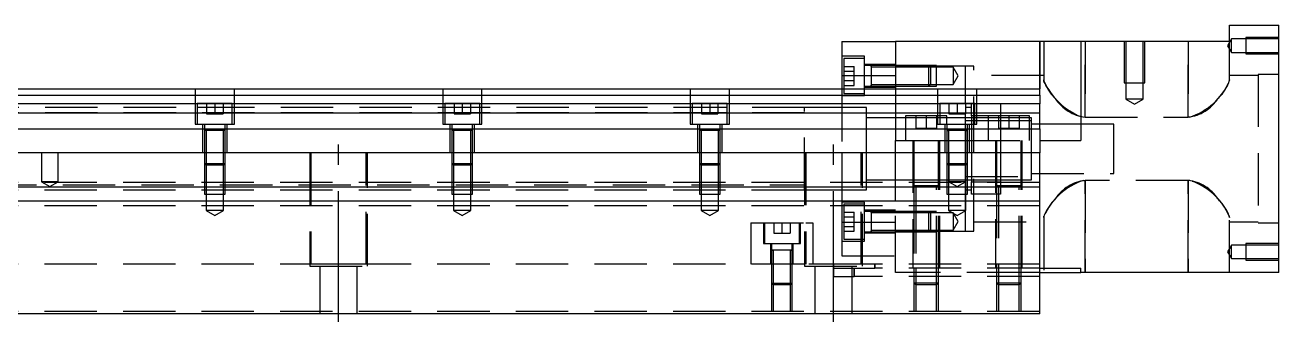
# Model space of a CAD drawing. Extents: x -20 to 930, y -279 to 102.
# Drawn here: x 454 to 758, y -240.3 to -168.3 of the extents above; entities that cross this region are included whole.
import ezdxf

# ---------------------------------------------------------------- set-up
doc = ezdxf.new("R2010")
doc.units = 0
doc.linetypes.add('CENTER', pattern=[50.8, 31.75, -6.35, 6.35, -6.35])
doc.linetypes.add('DASHED', pattern=[19.05, 12.7, -6.35])
doc.layers.get('0').update_dxf_attribs({"linetype": 'CONTINUOUS'})
doc.layers.add('CENTER', color=1, linetype='CENTER')

msp = doc.modelspace()

# ---------------------------------------------------------------- linework, layer by layer
at = {"color": 7, "linetype": 'CONTINUOUS'}
for p, q in [((746, -172.27), (746, -168.27)), ((746, -168.27), (758, -168.27)), ((758, -228.27), (758, -168.27)), ((652, -172.27), (665, -172.27)), ((652, -172.27), (652, -180.48658)), ((700, -172.27), (665, -172.27)), ((665, -172.27), (665, -183.77)), ((700, -183.77), (700, -172.27)), ((710, -172.27), (700, -172.27)), ((710, -172.27), (710, -196.27)), ((746, -172.27), (710, -172.27)), ((652, -180.48658), (665, -180.48658)), ((652, -180.48658), (652, -183.77)), ((443.5, -183.77), (700, -183.77)), ((443.5, -185.309608), (700, -185.309608)), ((700, -185.309608), (700, -183.77)), ((700, -185.309608), (700, -187.39154)), ((700, -187.39154), (443.5, -187.39154)), ((700, -189.606666), (700, -187.39154)), ((700, -189.606666), (443.5, -189.606666)), ((700, -193.451934), (700, -189.606666)), ((443.5, -193.451934), (700, -193.451934)), ((700, -193.451934), (700, -199.27)), ((700, -196.27), (710, -196.27)), ((700, -199.27), (0, -199.27)), ((700, -207.57), (700, -199.27)), ((700, -207.57), (0, -207.57)), ((700, -210.97), (700, -207.57)), ((700, -210.97), (0, -210.97)), ((700, -238.27), (700, -210.97)), ((700, -227.27), (710, -227.27)), ((710, -228.27), (710, -227.27)), ((700, -228.27), (710, -228.27)), ((758, -228.27), (710, -228.27)), ((700, -238.27), (0, -238.27))]:
    msp.add_line(p, q, dxfattribs=at)
at = {"color": 3, "linetype": 'DASHED'}
for p, q in [((700, -172.27), (700, -183.77)), ((701, -172.27), (701, -181.564836)), ((711, -190.584786), (711, -172.27)), ((711, -172.27), (711, -190.584786)), ((720.500006, -172.27), (720.500006, -182.27)), ((720.9, -172.27), (720.9, -182.27)), ((725.1, -182.27), (725.1, -172.27)), ((725.499994, -182.27), (725.499994, -172.27)), ((736, -172.27), (736, -190.584786)), ((736, -190.584786), (736, -172.27)), ((746.5, -171.62), (745.547372, -173.27)), ((745.547372, -173.27), (746.5, -174.92)), ((746, -181.564836), (746, -172.27)), ((746.5, -174.92), (746.5, -171.62)), ((750, -171.62), (746.5, -171.62)), ((750, -171.270006), (750, -175.269994)), ((758, -171.270006), (750, -171.270006)), ((758, -171.62), (750, -171.62)), ((657.5, -175.84233), (652, -175.84233)), ((657.5, -180.59233), (657.5, -175.84233)), ((746.5, -174.92), (750, -174.92)), ((750, -174.92), (758, -174.92)), ((750, -175.269994), (758, -175.269994)), ((652.5, -176.34233), (652.5, -180.59233)), ((657.5, -176.34233), (652.5, -176.34233)), ((652.5, -178.28293), (655, -178.28293)), ((655, -179.43763), (655, -178.28293)), ((665, -177.84233), (657.5, -177.84233)), ((659.1, -178.09233), (657.5, -178.09233)), ((659.1, -178.09233), (659.095, -178.09233)), ((659.1, -178.092326), (659.1, -178.49233)), ((659.1, -178.09233), (659.1, -178.34978)), ((659.1, -178.349798), (659.1, -178.09233)), ((664.99998, -178.09233), (659.1, -178.09233)), ((659.105, -178.09233), (659.1, -178.09233)), ((659.1, -178.34978), (659.1, -180.59233)), ((664.99998, -178.49233), (659.1, -178.49233)), ((673.1, -178.09233), (665, -178.09233)), ((673.100006, -178.092336), (665, -178.092336)), ((673.27767, -178.27), (665, -178.27)), ((673.5, -178.49233), (665, -178.49233)), ((673.1, -180.59233), (673.1, -178.09233)), ((673.5, -178.49233), (673.1, -178.09233)), ((675, -178.092336), (673.10002, -178.092336)), ((675, -178.27), (673.27767, -178.27)), ((673.5, -178.49233), (673.5, -182.69233)), ((675, -178.49233), (673.50002, -178.49233)), ((675, -183.092326), (675, -178.092336)), ((682, -178.27), (675, -178.27)), ((679, -178.49233), (675, -178.49233)), ((679, -178.49233), (679, -182.69233)), ((680.212436, -180.59233), (679, -178.49233)), ((682, -187.27), (682, -178.27)), ((684, -178.27), (682, -178.27)), ((684, -198.27), (684, -178.27)), ((652.5, -179.43763), (655, -179.43763)), ((652.5, -180.59233), (652.5, -183.77)), ((652.5, -181.747032), (655, -181.747032)), ((655, -181.747032), (655, -179.43763)), ((655, -182.901732), (655, -181.747032)), ((657.5, -185.34233), (657.5, -180.59233)), ((659.1, -180.450286), (659.1, -180.734376)), ((659.1, -180.59233), (659.1, -182.834932)), ((673.1, -183.09233), (673.1, -180.59233)), ((679, -182.69233), (680.212436, -180.59233)), ((701, -180.52), (684, -180.52)), ((701, -181.564836), (701.03624, -181.894956)), ((701.02814, -181.853354), (701, -181.564836)), ((701.119076, -182.200348), (701.02814, -181.853354)), ((720.500006, -182.27), (725.499994, -182.27)), ((720.9, -182.27), (720.9, -186.27)), ((725.1, -186.27), (725.1, -182.27)), ((745.880924, -182.200348), (745.97186, -181.853354)), ((746, -181.564836), (745.96376, -181.894956)), ((745.97186, -181.853354), (746, -181.564836)), ((753, -180.52), (746, -180.52)), ((753, -180.27), (753, -216.27)), ((758, -180.27), (753, -180.27)), ((495.25, -183.77), (495.25, -192.27)), ((504.75, -192.27), (504.75, -183.77)), ((555.25, -183.77), (555.25, -192.27)), ((564.75, -192.27), (564.75, -183.77)), ((615.25, -183.77), (615.25, -192.27)), ((624.75, -192.27), (624.75, -183.77)), ((652, -183.77), (652, -199.27)), ((652, -185.34233), (657.5, -185.34233)), ((652.5, -182.901732), (655, -182.901732)), ((652.5, -183.77), (652.5, -184.84233)), ((652.5, -184.84233), (657.5, -184.84233)), ((657.5, -183.09233), (659.105, -183.09233)), ((657.5, -183.34233), (665, -183.34233)), ((659.095, -183.09233), (664.99998, -183.09233)), ((659.1, -182.69233), (659.1, -183.092336)), ((659.1, -182.69233), (664.99998, -182.69233)), ((659.1, -183.09233), (659.1, -182.834882)), ((659.1, -183.09233), (659.1, -182.834882)), ((659.1, -182.834932), (659.1, -183.09233)), ((659.1, -182.834932), (659.1, -183.09233)), ((665, -182.69233), (673.5, -182.69233)), ((665, -183.092326), (673.100006, -183.092326)), ((665, -183.09233), (673.1, -183.09233)), ((665, -183.77), (665, -196.27)), ((673.1, -183.09233), (673.5, -182.69233)), ((673.10002, -183.092326), (675, -183.092326)), ((673.50002, -182.69233), (675, -182.69233)), ((675, -182.69233), (679, -182.69233)), ((675.25, -183.77), (675.25, -192.27)), ((684.75, -192.27), (684.75, -183.77)), ((643, -188.27), (443.5, -188.27)), ((504.25, -187.27), (495.75, -187.27)), ((495.75, -187.27), (495.75, -192.27)), ((504.25, -188.27), (495.75, -188.27)), ((498, -187.27), (498, -189.77)), ((500, -187.27), (500, -189.77)), ((502, -187.27), (502, -189.77)), ((504.25, -192.27), (504.25, -187.27)), ((564.25, -187.27), (555.75, -187.27)), ((555.75, -187.27), (555.75, -192.27)), ((564.25, -188.27), (555.75, -188.27)), ((558, -187.27), (558, -189.77)), ((560, -187.27), (560, -189.77)), ((562, -187.27), (562, -189.77)), ((564.25, -192.27), (564.25, -187.27)), ((624.25, -187.27), (615.75, -187.27)), ((615.75, -187.27), (615.75, -192.27)), ((624.25, -188.27), (615.75, -188.27)), ((618, -187.27), (618, -189.77)), ((620, -187.27), (620, -189.77)), ((622, -187.27), (622, -189.77)), ((624.25, -192.27), (624.25, -187.27)), ((643, -188.27), (642.995, -188.27)), ((643, -188.270502), (643, -188.27)), ((652, -188.27), (643, -188.27)), ((643.005, -188.27), (643, -188.27)), ((643, -208.27), (643, -188.270502)), ((658, -188.27), (652, -188.27)), ((658, -198.27), (658, -188.27)), ((658, -198.27), (658, -188.27)), ((684.25, -187.27), (675.75, -187.27)), ((675.75, -187.27), (675.75, -192.27)), ((678, -187.27), (678, -189.77)), ((680, -187.27), (680, -189.77)), ((682, -187.27), (682, -189.77)), ((683.5, -188.27), (682, -188.27)), ((683.5, -190.27), (683.5, -187.27)), ((684.25, -187.27), (690.5, -187.27)), ((684.25, -192.27), (684.25, -187.27)), ((690.5, -187.27), (690.5, -190.27)), ((723, -186.27), (720.9, -186.27)), ((720.9, -186.27), (723, -187.482436)), ((725.1, -186.27), (723, -186.27)), ((723, -187.482436), (725.1, -186.27)), ((643, -189.52), (25, -189.52)), ((498, -189.77), (500, -189.77)), ((500, -189.77), (502, -189.77)), ((558, -189.77), (560, -189.77)), ((560, -189.77), (562, -189.77)), ((618, -189.77), (620, -189.77)), ((620, -189.77), (622, -189.77)), ((665, -190.77), (658, -190.77)), ((667.5, -190.77), (665, -190.77)), ((675.75, -190.27), (667.5, -190.27)), ((667.5, -190.27), (667.5, -196.27)), ((675.75, -190.77), (667.5, -190.77)), ((670, -190.27), (670, -193.27)), ((672.5, -190.27), (672.5, -193.27)), ((675, -190.27), (675, -193.27)), ((677.5, -190.27), (675.75, -190.27)), ((677.5, -190.77), (675.75, -190.77)), ((677.5, -192.27), (677.5, -190.27)), ((682, -190.77), (677.5, -190.77)), ((678, -189.77), (680, -189.77)), ((680, -189.77), (682, -189.77)), ((682, -190.77), (681.995, -190.77)), ((682, -192.27), (682, -189.77)), ((682.005, -190.77), (682, -190.77)), ((683.5, -190.77), (682, -190.77)), ((683.5, -191.52), (682, -191.52)), ((683.5, -190.27), (683.5, -192.27)), ((684.25, -190.27), (683.5, -190.27)), ((684.25, -190.77), (683.5, -190.77)), ((684.25, -191.52), (683.5, -191.52)), ((687.5, -190.27), (684.25, -190.27)), ((687.5, -190.77), (684.25, -190.77)), ((687.5, -191.52), (684.25, -191.52)), ((697.5, -190.27), (687.5, -190.27)), ((687.5, -190.27), (687.5, -196.27)), ((690.5, -190.77), (687.5, -190.77)), ((690.5, -191.52), (687.5, -191.52)), ((690, -190.27), (690, -193.27)), ((690.5, -190.27), (690.5, -196.27)), ((697.5, -190.77), (690.5, -190.77)), ((697.5, -191.52), (690.5, -191.52)), ((692.5, -190.27), (692.5, -193.27)), ((695, -190.27), (695, -193.27)), ((697.5, -196.27), (697.5, -190.27)), ((698, -190.77), (697.5, -190.77)), ((698, -191.52), (697.5, -191.52)), ((698, -196.27), (698, -190.77)), ((709.999944, -190.481278), (711, -190.584786)), ((711, -190.584786), (736, -190.584786)), ((736.383512, -190.569422), (736, -190.584786)), ((495.25, -192.27), (504.75, -192.27)), ((497, -192.27), (497, -199.27)), ((497.5, -192.27), (497.5, -193.87)), ((497.5, -193.865), (497.5, -193.87)), ((497.757468, -193.87), (497.5, -193.87)), ((497.5, -193.87), (497.5, -199.26998)), ((497.5, -193.87), (497.5, -193.875)), ((502.242552, -193.87), (497.757468, -193.87)), ((497.9, -193.87), (497.9, -199.26998)), ((502.1, -199.26998), (502.1, -193.87)), ((502.5, -193.87), (502.242552, -193.87)), ((502.5, -193.87), (502.5, -192.27)), ((502.5, -193.87), (502.5, -193.865)), ((502.5, -199.26998), (502.5, -193.87)), ((502.5, -193.875), (502.5, -193.87)), ((503, -199.27), (503, -192.27)), ((555.25, -192.27), (564.75, -192.27)), ((557, -192.27), (557, -199.27)), ((557.5, -192.27), (557.5, -193.87)), ((557.5, -193.865), (557.5, -193.87)), ((557.757468, -193.87), (557.5, -193.87)), ((557.5, -193.87), (557.5, -199.26998)), ((557.5, -193.87), (557.5, -193.875)), ((562.242552, -193.87), (557.757468, -193.87)), ((557.9, -193.87), (557.9, -199.26998)), ((562.1, -199.26998), (562.1, -193.87)), ((562.5, -193.87), (562.242552, -193.87)), ((562.5, -193.87), (562.5, -192.27)), ((562.5, -193.87), (562.5, -193.865)), ((562.5, -199.26998), (562.5, -193.87)), ((562.5, -193.875), (562.5, -193.87)), ((563, -199.27), (563, -192.27)), ((615.25, -192.27), (624.75, -192.27)), ((617, -192.27), (617, -199.27)), ((617.5, -192.27), (617.5, -193.87)), ((617.5, -193.865), (617.5, -193.87)), ((617.757468, -193.87), (617.5, -193.87)), ((617.5, -193.87), (617.5, -199.26998)), ((617.5, -193.87), (617.5, -193.875)), ((622.242552, -193.87), (617.757468, -193.87)), ((617.9, -193.87), (617.9, -199.26998)), ((622.1, -199.26998), (622.1, -193.87)), ((622.5, -193.87), (622.242552, -193.87)), ((622.5, -193.87), (622.5, -192.27)), ((622.5, -193.87), (622.5, -193.865)), ((622.5, -199.26998), (622.5, -193.87)), ((622.5, -193.875), (622.5, -193.87)), ((623, -199.27), (623, -192.27)), ((670, -193.27), (672.5, -193.27)), ((672.5, -193.27), (675, -193.27)), ((675.25, -192.27), (684.75, -192.27)), ((677, -192.27), (677, -199.27)), ((677.5, -192.27), (677.5, -193.87)), ((677.5, -193.865), (677.5, -193.87)), ((677.5, -193.87), (677.757448, -193.87)), ((677.757468, -193.87), (677.5, -193.87)), ((677.5, -193.87), (677.5, -199.26998)), ((677.5, -193.87), (677.5, -193.875)), ((682.242552, -193.87), (677.757468, -193.87)), ((677.9, -193.87), (677.9, -199.26998)), ((682, -193.868864), (682, -192.27)), ((682, -196.27), (682, -193.868864)), ((682.1, -199.26998), (682.1, -193.87)), ((682.5, -193.87), (682.242552, -193.87)), ((682.242602, -193.87), (682.5, -193.87)), ((682.5, -193.87), (682.5, -192.27)), ((682.5, -193.87), (682.5, -193.865)), ((682.5, -199.26998), (682.5, -193.87)), ((682.5, -193.875), (682.5, -193.87)), ((683, -199.27), (683, -192.27)), ((683.5, -192.27), (683.5, -196.27)), ((690, -193.27), (692.5, -193.27)), ((692.5, -193.27), (695, -193.27)), ((700, -192.27), (698, -192.27)), ((710, -192.27), (700, -192.27)), ((718, -192.27), (710, -192.27)), ((718, -198.27), (718, -192.27)), ((665, -199.27), (665, -196.27)), ((665, -196.27), (677.5, -196.27)), ((669.25, -196.27), (669.25, -227.27)), ((669.5, -196.27), (669.5, -199.27)), ((675.5, -207.275), (675.5, -196.27)), ((675.75, -227.27), (675.75, -196.27)), ((677.5, -196.27), (677.9, -196.27)), ((677.9, -196.27), (682.1, -196.27)), ((682, -198.27), (682, -196.27)), ((682.1, -196.27), (682.5, -196.27)), ((682.5, -196.27), (700, -196.27)), ((683.5, -196.27), (683.5, -206.27)), ((689.25, -196.27), (689.25, -227.27)), ((689.5, -196.27), (689.5, -207.275)), ((690.5, -196.27), (690.5, -206.27)), ((695.5, -207.275), (695.5, -196.27)), ((695.75, -227.27), (695.75, -196.27)), ((698, -198.27), (698, -196.27)), ((458, -199.27), (458, -206.27)), ((462, -206.27), (462, -199.27)), ((497.5, -199.27), (497.5, -201.87)), ((497.500006, -199.27), (497.500006, -201.870006)), ((497.9, -199.27), (497.9, -202.27)), ((502.1, -202.27), (502.1, -199.27)), ((502.499994, -201.870006), (502.499994, -199.27)), ((502.5, -201.87), (502.5, -199.27)), ((523, -199.27), (523, -226.77)), ((523.291796, -199.27), (523.291796, -226.27)), ((536.708204, -226.27), (536.708204, -199.27)), ((537, -226.77), (537, -199.27)), ((557.5, -199.27), (557.5, -201.87)), ((557.500006, -199.27), (557.500006, -201.870006)), ((557.9, -199.27), (557.9, -202.27)), ((562.1, -202.27), (562.1, -199.27)), ((562.499994, -201.870006), (562.499994, -199.27)), ((562.5, -201.87), (562.5, -199.27)), ((617.5, -199.27), (617.5, -201.87)), ((617.500006, -199.27), (617.500006, -201.870006)), ((617.9, -199.27), (617.9, -202.27)), ((622.1, -202.27), (622.1, -199.27)), ((622.499994, -201.870006), (622.499994, -199.27)), ((622.5, -201.87), (622.5, -199.27)), ((643, -199.27), (643, -226.77)), ((643.291796, -199.27), (643.291796, -226.27)), ((652, -199.27), (652, -207.57)), ((656.708204, -226.27), (656.708204, -199.27)), ((657, -226.77), (657, -199.27)), ((658, -208.27), (658, -198.27)), ((658, -208.27), (658, -198.27)), ((665, -207.57), (665, -199.27)), ((669.5, -199.27), (669.5, -207.27)), ((677.5, -199.27), (677.5, -201.87)), ((677.500006, -199.27), (677.500006, -201.870006)), ((677.9, -199.27), (677.9, -202.27)), ((678, -199.27), (678, -206.27)), ((682, -199.27), (682, -198.27)), ((682, -206.27), (682, -199.27)), ((682.1, -202.27), (682.1, -199.27)), ((682.499994, -201.870006), (682.499994, -199.27)), ((682.5, -201.87), (682.5, -199.27)), ((684, -218.27), (684, -198.27)), ((698, -205.77), (698, -198.27)), ((718, -204.27), (718, -198.27)), ((497.5, -201.87), (502.5, -201.87)), ((497.5, -201.87), (497.9, -202.27)), ((497.500006, -201.87002), (497.500006, -207.57)), ((502.1, -202.27), (497.9, -202.27)), ((497.9, -202.27002), (497.9, -209.27)), ((502.1, -202.27), (502.5, -201.87)), ((502.1, -209.27), (502.1, -202.27002)), ((502.499994, -207.57), (502.499994, -201.87002)), ((557.5, -201.87), (562.5, -201.87)), ((557.5, -201.87), (557.9, -202.27)), ((557.500006, -201.87002), (557.500006, -207.57)), ((562.1, -202.27), (557.9, -202.27)), ((557.9, -202.27002), (557.9, -209.27)), ((562.1, -202.27), (562.5, -201.87)), ((562.1, -209.27), (562.1, -202.27002)), ((562.499994, -207.57), (562.499994, -201.87002)), ((617.5, -201.87), (622.5, -201.87)), ((617.5, -201.87), (617.9, -202.27)), ((617.500006, -201.87002), (617.500006, -207.57)), ((622.1, -202.27), (617.9, -202.27)), ((617.9, -202.27002), (617.9, -209.27)), ((622.1, -202.27), (622.5, -201.87)), ((622.1, -209.27), (622.1, -202.27002)), ((622.499994, -207.57), (622.499994, -201.87002)), ((677.5, -201.87), (682.5, -201.87)), ((677.5, -201.87), (677.9, -202.27)), ((677.500006, -201.87002), (677.500006, -207.57)), ((682.1, -202.27), (677.9, -202.27)), ((677.9, -202.27002), (677.9, -209.27)), ((682.1, -202.27), (682.5, -201.87)), ((682.1, -209.27), (682.1, -202.27002)), ((682.499994, -207.57), (682.499994, -201.87002)), ((700, -206.42), (0, -206.42)), ((462, -206.27), (458, -206.27)), ((458, -206.27), (460, -207.4247)), ((460, -207.4247), (462, -206.27)), ((658, -205.77), (665, -205.77)), ((665, -205.77), (669.5, -205.77)), ((669.5, -205.77), (682.005, -205.77)), ((682, -206.27), (678, -206.27)), ((678, -206.27), (680, -207.4247)), ((680, -207.4247), (682, -206.27)), ((681.995, -205.77), (690.5, -205.77)), ((682, -205.02), (698, -205.02)), ((682, -218.27), (682, -206.27)), ((682.005, -205.77), (690.5, -205.77)), ((683.5, -206.27), (690.5, -206.27)), ((683.5, -209.27), (683.5, -206.27)), ((690.5, -205.77), (698, -205.77)), ((690.5, -206.27), (690.5, -209.27)), ((698, -204.27), (718, -204.27)), ((710.616488, -205.970578), (711, -205.955214)), ((736, -205.955214), (711, -205.955214)), ((711, -228.27), (711, -205.955214)), ((711, -205.955214), (711, -228.27)), ((736, -205.955214), (736, -228.27)), ((736, -228.27), (736, -205.955214)), ((736.383512, -205.970578), (736, -205.955214)), ((25, -207.02), (643, -207.02)), ((382.499994, -208.27), (643.005, -208.27)), ((497.500006, -207.57), (497.500006, -209.27)), ((497.500006, -208.27), (502.499994, -208.27)), ((497.500006, -209.27), (502.499994, -209.27)), ((497.9, -209.27), (497.9, -213.27)), ((502.1, -213.27), (502.1, -209.27)), ((502.499994, -209.27), (502.499994, -207.57)), ((557.500006, -207.57), (557.500006, -209.27)), ((557.500006, -208.27), (562.499994, -208.27)), ((557.500006, -209.27), (562.499994, -209.27)), ((557.9, -209.27), (557.9, -213.27)), ((562.1, -213.27), (562.1, -209.27)), ((562.499994, -209.27), (562.499994, -207.57)), ((617.500006, -207.57), (617.500006, -209.27)), ((617.500006, -208.27), (622.499994, -208.27)), ((617.500006, -209.27), (622.499994, -209.27)), ((617.9, -209.27), (617.9, -213.27)), ((622.1, -213.27), (622.1, -209.27)), ((622.499994, -209.27), (622.499994, -207.57)), ((642.995, -208.27), (643.291796, -208.27)), ((643.291796, -208.27), (652, -208.27)), ((652, -207.57), (652, -210.97)), ((652, -208.27), (658, -208.27)), ((665, -210.97), (665, -207.57)), ((669.5, -207.265), (669.5, -207.27)), ((669.849602, -207.27), (669.5, -207.27)), ((669.5, -207.27), (669.5, -207.57)), ((669.5, -207.27), (669.5, -207.275)), ((669.5, -207.57), (669.5, -210.97)), ((675.15035, -207.27), (669.849602, -207.27)), ((670, -207.27), (670, -207.57)), ((670, -207.57), (670, -210.97)), ((675, -227.26998), (675, -207.27)), ((675.5, -207.27), (675.15035, -207.27)), ((675.5, -227.26998), (675.5, -207.265)), ((677.500006, -207.57), (677.500006, -209.27)), ((677.500006, -209.27), (682.499994, -209.27)), ((677.9, -209.27), (677.9, -213.27)), ((682, -208.27), (683.5, -208.27)), ((682.1, -213.27), (682.1, -209.27)), ((682.499994, -209.27), (682.499994, -207.57)), ((690.5, -209.27), (683.5, -209.27)), ((689.5, -207.265), (689.5, -227.26998)), ((689.5, -207.27), (689.84965, -207.27)), ((689.849602, -207.27), (689.5, -207.27)), ((695.15035, -207.27), (689.849602, -207.27)), ((690, -207.27), (690, -227.26998)), ((695, -227.26998), (695, -207.27)), ((695.150204, -207.27), (695.5, -207.27)), ((695.5, -207.27), (695.15035, -207.27)), ((695.5, -227.26998), (695.5, -207.265)), ((700, -212.12), (0, -212.12)), ((652, -210.97), (652, -216.05342)), ((657.5, -211.19767), (652, -211.19767)), ((652.5, -211.69767), (652.5, -215.94767)), ((657.5, -211.69767), (652.5, -211.69767)), ((657.5, -215.94767), (657.5, -211.19767)), ((665, -227.27), (665, -210.97)), ((669.5, -210.97), (669.5, -227.26998)), ((670, -210.97), (670, -227.26998)), ((502.1, -213.27), (497.9, -213.27)), ((497.9, -213.27), (500, -214.482436)), ((500, -214.482436), (502.1, -213.27)), ((562.1, -213.27), (557.9, -213.27)), ((557.9, -213.27), (560, -214.482436)), ((560, -214.482436), (562.1, -213.27)), ((622.1, -213.27), (617.9, -213.27)), ((617.9, -213.27), (620, -214.482436)), ((620, -214.482436), (622.1, -213.27)), ((652.5, -213.638268), (655, -213.638268)), ((652.5, -214.792968), (655, -214.792968)), ((655, -214.792968), (655, -213.638268)), ((655, -217.10237), (655, -214.792968)), ((665, -213.19767), (657.5, -213.19767)), ((659.105, -213.44767), (657.5, -213.44767)), ((664.99998, -213.44767), (659.095, -213.44767)), ((659.1, -213.447664), (659.1, -213.448522)), ((659.1, -213.44767), (659.1, -213.705118)), ((659.1, -213.705136), (659.1, -213.44767)), ((659.1, -213.705118), (659.1, -215.94767)), ((664.99998, -213.84767), (659.1, -213.84767)), ((659.1, -215.797638), (659.1, -216.07851)), ((669.5, -213.44767), (665, -213.44767)), ((669.5, -213.447674), (665, -213.447674)), ((669.5, -213.84767), (665, -213.84767)), ((670, -213.44767), (669.5, -213.44767)), ((670, -213.447674), (669.5, -213.447674)), ((670, -213.84767), (669.5, -213.84767)), ((673.1, -213.44767), (670, -213.44767)), ((673.100006, -213.447674), (670, -213.447674)), ((673.5, -213.84767), (670, -213.84767)), ((673.1, -215.94767), (673.1, -213.44767)), ((673.5, -213.84767), (673.1, -213.44767)), ((675, -213.447674), (673.10002, -213.447674)), ((673.5, -213.84767), (673.5, -215.94767)), ((675, -213.84767), (673.50002, -213.84767)), ((679, -213.84767), (675, -213.84767)), ((682.1, -213.27), (677.9, -213.27)), ((677.9, -213.27), (680, -214.482436)), ((679, -213.84767), (679, -218.04767)), ((680.212436, -215.94767), (679, -213.84767)), ((680, -214.482436), (682.1, -213.27)), ((701, -214.975164), (701.03624, -214.645044)), ((701.02814, -214.686646), (701, -214.975164)), ((701, -214.975164), (701, -228.27)), ((701.119076, -214.339652), (701.02814, -214.686646)), ((745.880924, -214.339652), (745.97186, -214.686646)), ((746, -214.975164), (745.96376, -214.645044)), ((745.97186, -214.686646), (746, -214.975164)), ((746, -228.27), (746, -214.975164)), ((630, -216.27), (630, -226.27)), ((630, -216.27), (643.291796, -216.27)), ((633, -216.27), (633, -221.27)), ((633.25, -216.27), (633.25, -221.27)), ((635.5, -216.27), (635.5, -218.77)), ((635.5, -218.77), (637.5, -218.77)), ((637.5, -216.27), (637.5, -218.77)), ((637.5, -218.77), (639.5, -218.77)), ((639.5, -216.27), (639.5, -218.77)), ((641.75, -221.27), (641.75, -216.27)), ((642, -221.27), (642, -216.27)), ((643.291796, -216.27), (645, -216.27)), ((645, -216.27), (645, -226.27)), ((652, -216.05342), (652, -224.27)), ((652, -216.05342), (656.708204, -216.05342)), ((652.5, -215.94767), (652.5, -220.19767)), ((652.5, -217.10237), (655, -217.10237)), ((652.5, -218.25707), (655, -218.25707)), ((655, -218.25707), (655, -217.10237)), ((656.708204, -216.05342), (665, -216.05342)), ((657.5, -220.69767), (657.5, -215.94767)), ((657.5, -218.44767), (659.105, -218.44767)), ((657.5, -218.69767), (665, -218.69767)), ((659.095, -218.44767), (664.99998, -218.44767)), ((659.1, -215.94767), (659.1, -217.714664)), ((659.1, -217.714664), (659.1, -218.190272)), ((659.1, -217.714666), (659.1, -218.447674)), ((659.1, -218.04767), (664.99998, -218.04767)), ((659.1, -218.44767), (659.1, -218.19022)), ((659.1, -218.190272), (659.1, -218.44767)), ((665, -218.04767), (669.5, -218.04767)), ((665, -218.27), (669.5, -218.27)), ((665, -218.447664), (669.5, -218.447664)), ((665, -218.44767), (669.5, -218.44767)), ((669.5, -218.04767), (670, -218.04767)), ((669.5, -218.27), (670, -218.27)), ((669.5, -218.447664), (670, -218.447664)), ((669.5, -218.44767), (670, -218.44767)), ((670, -218.04767), (673.5, -218.04767)), ((670, -218.27), (673.27767, -218.27)), ((670, -218.447664), (673.100006, -218.447664)), ((670, -218.44767), (673.1, -218.44767)), ((673.1, -218.44767), (673.1, -215.94767)), ((673.1, -218.44767), (673.5, -218.04767)), ((673.10002, -218.447664), (675, -218.447664)), ((673.27767, -218.27), (682, -218.27)), ((673.5, -215.94767), (673.5, -218.04767)), ((673.50002, -218.04767), (675, -218.04767)), ((675, -218.04767), (679, -218.04767)), ((679, -218.04767), (680.212436, -215.94767)), ((682, -218.27), (684, -218.27)), ((684, -216.02), (701, -216.02)), ((746, -216.02), (753, -216.02)), ((753, -216.27), (758, -216.27)), ((633, -221.27), (642, -221.27)), ((634.75, -221.27), (634.75, -226.27)), ((635, -221.27), (635, -222.875)), ((640, -222.875), (640, -221.27)), ((640.25, -226.27), (640.25, -221.27)), ((652, -220.69767), (657.5, -220.69767)), ((652.5, -220.19767), (657.5, -220.19767)), ((746.5, -221.62), (745.547372, -223.27)), ((746.5, -224.92), (746.5, -221.62)), ((750, -221.62), (746.5, -221.62)), ((750, -221.270006), (750, -225.269994)), ((758, -221.270006), (750, -221.270006)), ((758, -221.62), (750, -221.62)), ((635, -222.865), (635, -226.26998)), ((635, -222.87), (635.257448, -222.87)), ((635.257468, -222.87), (635, -222.87)), ((639.742552, -222.87), (635.257468, -222.87)), ((635.4, -222.87), (635.4, -226.26998)), ((639.6, -226.26998), (639.6, -222.87)), ((640, -222.87), (639.742552, -222.87)), ((639.742602, -222.87), (640, -222.87)), ((640, -226.26998), (640, -222.865)), ((652, -224.27), (665, -224.27)), ((745.547372, -223.27), (746.5, -224.92)), ((746.5, -224.92), (750, -224.92)), ((750, -224.92), (758, -224.92)), ((700, -226.27), (0, -226.27)), ((523, -226.77), (537, -226.77)), ((536.708204, -226.27), (523.291796, -226.27)), ((525.5, -226.77), (525.5, -238.27)), ((534.5, -238.27), (534.5, -226.77)), ((635, -226.27), (635, -230.87)), ((635.000006, -226.27), (635.000006, -230.870006)), ((635.4, -226.27), (635.4, -231.27)), ((639.6, -231.27), (639.6, -226.27)), ((639.999994, -230.870006), (639.999994, -226.27)), ((640, -230.87), (640, -226.27)), ((643, -226.77), (657, -226.77)), ((656.708204, -226.27), (643.291796, -226.27)), ((645.5, -226.77), (645.5, -238.27)), ((650, -226.27), (650, -227.27)), ((650, -227.27), (660, -227.27)), ((650, -227.27), (650, -229.27)), ((654.5, -238.27), (654.5, -226.77)), ((655, -229.27), (655, -227.27)), ((655, -227.27), (655, -229.27)), ((660, -227.27), (660, -226.27)), ((660, -226.27), (660, -227.27)), ((700, -227.27), (660, -227.27)), ((665, -228.27), (665, -227.27)), ((669.5, -227.27), (669.5, -230.77)), ((669.500006, -227.27), (669.500006, -230.770006)), ((670, -227.27), (670, -231.27)), ((675, -231.27), (675, -227.27)), ((675.499994, -230.770006), (675.499994, -227.27)), ((675.5, -230.77), (675.5, -227.27)), ((689.5, -227.27), (689.5, -230.77)), ((689.500006, -227.27), (689.500006, -230.770006)), ((690, -227.27), (690, -231.27)), ((695, -231.27), (695, -227.27)), ((695.499994, -230.770006), (695.499994, -227.27)), ((695.5, -230.77), (695.5, -227.27)), ((750, -225.269994), (758, -225.269994)), ((635, -230.87), (640, -230.87)), ((635, -230.87), (635.4, -231.27)), ((635.000006, -230.87002), (635.000006, -237.77)), ((639.6, -231.27), (640, -230.87)), ((639.999994, -237.77), (639.999994, -230.87002)), ((650, -229.27), (655, -229.27)), ((700, -229.27), (655, -229.27)), ((695, -228.27), (665, -228.27)), ((669.5, -230.77), (675.5, -230.77)), ((669.5, -230.77), (670, -231.27)), ((669.500006, -230.77002), (669.500006, -237.77)), ((675, -231.27), (675.5, -230.77)), ((675.499994, -237.77), (675.499994, -230.77002)), ((689.5, -230.77), (695.5, -230.77)), ((689.5, -230.77), (690, -231.27)), ((689.500006, -230.77002), (689.500006, -237.77)), ((695.5, -228.27), (695, -228.27)), ((695, -231.27), (695.5, -230.77)), ((695.499994, -237.77), (695.499994, -230.77002)), ((700, -228.27), (695.5, -228.27)), ((639.6, -231.27), (635.4, -231.27)), ((635.4, -231.27002), (635.4, -237.77)), ((639.6, -237.77), (639.6, -231.27002)), ((675, -231.27), (670, -231.27)), ((670, -231.27002), (670, -237.77)), ((675, -237.77), (675, -231.27002)), ((695, -231.27), (690, -231.27)), ((690, -231.27002), (690, -237.77)), ((695, -237.77), (695, -231.27002)), ((700, -237.77), (6.499992, -237.77))]:
    msp.add_line(p, q, dxfattribs=at)
for centre, radius, start, end in [((716.228731, -175.006729), 16.681111, 204.38938801, 248.07431935), ((712.817154, -177.070744), 12.773326, 203.67743853, 224.96555536), ((731.593646, -175.651862), 15.667687, 287.80126013, 336.51747233), ((734.182846, -177.070744), 12.773326, 315.03444464, 336.32256147), ((712.109519, -180.746875), 9.900279, 212.7138464, 263.56537508), ((734.890481, -180.746875), 9.900279, 276.43462492, 327.2861536), ((715.406354, -220.888138), 15.667687, 107.80126013, 156.51747233), ((712.109519, -215.793125), 9.900279, 96.43462492, 147.2861536), ((734.890481, -215.793125), 9.900279, 32.7138464, 83.56537508), ((731.593646, -220.888138), 15.667687, 23.48252767, 72.19873987), ((712.817154, -219.469256), 12.773326, 135.03444464, 156.32256147), ((734.182846, -219.469256), 12.773326, 23.67743853, 44.96555536)]:
    msp.add_arc(centre, radius, start, end, dxfattribs=at)
at = {"layer": 'CENTER', "color": 1, "linetype": 'CENTER'}
for p, q in [((530, -240.27), (530, -197.27)), ((650, -240.27), (650, -197.27))]:
    msp.add_line(p, q, dxfattribs=at)

doc.saveas('drawing.dxf')
